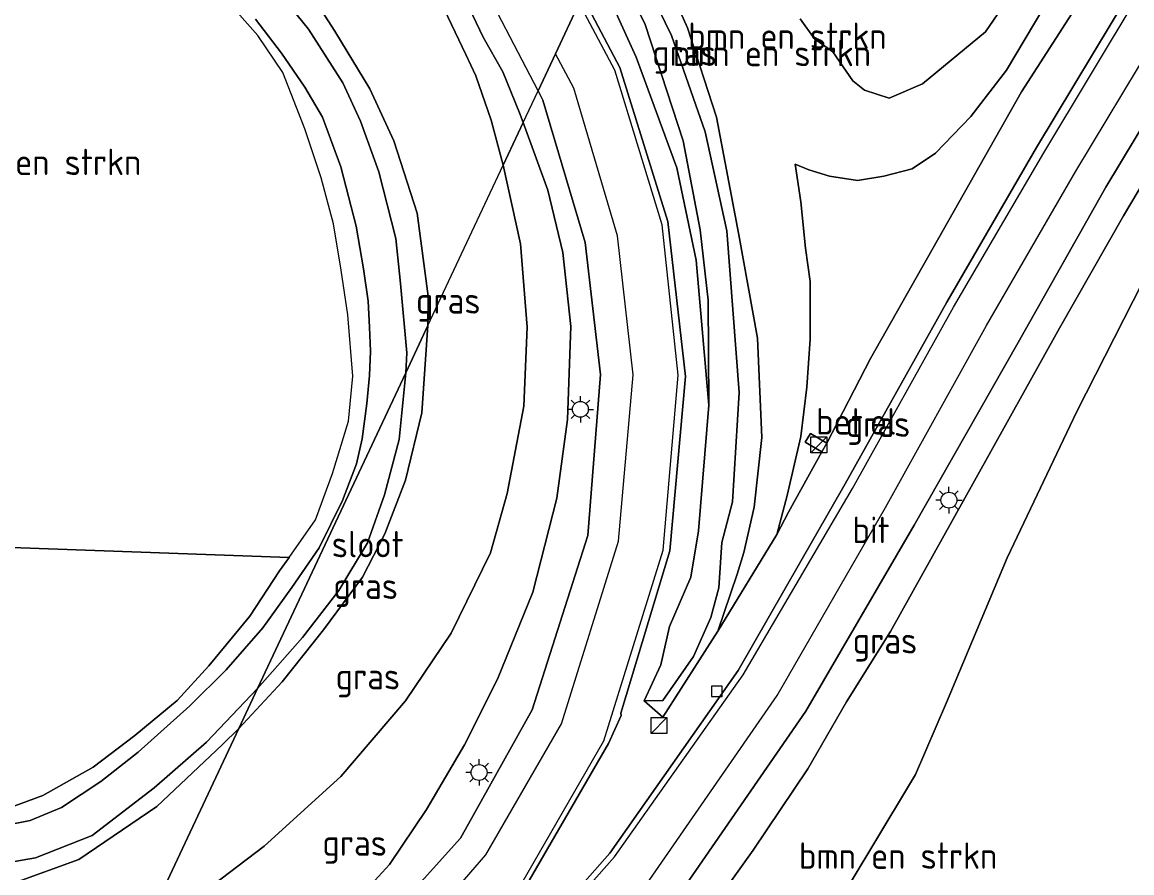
# Model space of a CAD drawing. Extents: x 253736 to 255979, y 477184 to 479215.
# Drawn here: x 253819.1 to 253924, y 477362.8 to 477443.2 of the extents above; entities that cross this region are included whole.
import ezdxf
from ezdxf.enums import TextEntityAlignment as Align

# ---------------------------------------------------------------- set-up
doc = ezdxf.new("R2010")
doc.units = 0
for name, color, linetype, lineweight in [('bp-b5-bomenstruiken', 8, 'Continuous', 18), ('bp-b5-grasland', 8, 'Continuous', 18), ('gw-bs-insteekwatergang', 8, 'Continuous', 18), ('gw-bs-kruinlijn', 8, 'Continuous', 18), ('gw-bs-teenlijn', 8, 'Continuous', 18), ('mk-bs-streep 0.15', 8, 'Continuous', 18), ('og-b5-water', 8, 'Continuous', 18), ('og-bs-hulpgeometrie', 8, 'Continuous', 18), ('og-bs-inrichtingselement', 8, 'Continuous', 18), ('og-bs-terreinafscheiding', 8, 'Continuous', 18), ('vh-b5-verh_soort', 8, 'Continuous', 18), ('wh-bs-kolk', 8, 'Continuous', 18), ('wh-bs-waterlijn', 8, 'Continuous', 18), ('wm-bs-lichtmast', 8, 'Continuous', 18)]:
    doc.layers.add(name, color=color, linetype=linetype, lineweight=lineweight)
doc.styles.add('rtw_iso', font='isocp.shx')

# ---------------------------------------------------------------- blocks, each defined once
blk = doc.blocks.new('kolk')
blk.add_lwpolyline([(-0.5, -0.5), (0.5, -0.5), (0.5, 0.5), (-0.5, 0.5)], close=True)
blk = doc.blocks.new('dtbattr-r')
at = {"style": 'rtw_iso'}
blk.add_attdef('TAG', text='', height=2.5, dxfattribs=at).set_placement((0, 0), align=Align.MIDDLE_CENTER)
blk = doc.blocks.new('kast')
blk.add_line((-0.75, -0.75), (0.75, 0.75))
blk.add_lwpolyline([(-0.75, 0.75), (0.75, 0.75), (0.75, -0.75), (-0.75, -0.75)], close=True)
blk = doc.blocks.new('lantaarnpaal')
for p, q in [((0, 0.75), (0, 1.25)), ((-0.75, 0), (-1.25, 0)), ((-0.88, 0.88), (-0.53, 0.53)), ((0.53, 0.53), (0.88, 0.88)), ((0.75, 0), (1.25, 0)), ((-0.53, -0.53), (-0.88, -0.88)), ((0, -0.75), (0, -1.25)), ((0.53, -0.53), (0.88, -0.88))]:
    blk.add_line(p, q)
blk.add_circle((0, 0), 0.75)

msp = doc.modelspace()

# ---------------------------------------------------------------- linework, layer by layer
at = {"layer": 'bp-b5-bomenstruiken'}
for points in [[(253923.787, 477458.317, 24.265), (253912.13, 477438.71, 24.667), (253908.746, 477434.327, 24.712), (253905.397, 477430.851, 24.751), (253903.192, 477429.381, 24.733), (253900.52, 477428.681, 24.637), (253898.021, 477428.282, 24.52), (253895.396, 477428.692, 24.487), (253893.439, 477429.285, 24.391), (253892.142, 477429.821, 24.391), (253892.687, 477426.261, 24.439), (253893.122, 477421.875, 24.532), (253893.57, 477418.73, 24.955), (253893.547, 477413.279, 25.297), (253893.246, 477408.738, 25.495), (253892.674, 477404.076, 25.609), (253891.381, 477398.495, 25.762), (253890.395, 477394.809, 25.867), (253884.843, 477385.658, 26.062), (253886.65, 477391.06, 26.311), (253887.285, 477393.109, 26.347), (253888.273, 477397.394, 26.413), (253888.988, 477403.958, 26.281), (253888.576, 477413.38, 26.068), (253886.824, 477423.147, 25.849), (253884.696, 477434.251, 25.666), (253881.953, 477442.723, 25.639), (253878.61, 477450.166, 25.294)], [(253919.479, 477445.904, 24.523), (253913.553, 477436.65, 24.784), (253906.149, 477423.588, 25.129), (253899.261, 477411.431, 25.36), (253895.138, 477403.447, 25.75), (253893.589, 477404.364, 25.75), (253893.102, 477403.541, 25.802), (253894.651, 477402.624, 25.802), (253891.511, 477396.901, 25.861), (253890.395, 477394.809, 25.867), (253891.381, 477398.495, 25.762), (253892.674, 477404.076, 25.609), (253893.246, 477408.738, 25.495), (253893.547, 477413.279, 25.297), (253893.57, 477418.73, 24.955), (253893.122, 477421.875, 24.532), (253892.687, 477426.261, 24.439), (253892.142, 477429.821, 24.391), (253893.439, 477429.285, 24.391), (253895.396, 477428.692, 24.487), (253898.021, 477428.282, 24.52), (253900.52, 477428.681, 24.637), (253903.192, 477429.381, 24.733), (253905.397, 477430.851, 24.751), (253908.746, 477434.327, 24.712), (253912.13, 477438.71, 24.667), (253923.787, 477458.317, 24.265)], [(253878.61, 477450.166, 25.294), (253881.953, 477442.723, 25.639), (253884.696, 477434.251, 25.666), (253886.824, 477423.147, 25.849), (253888.576, 477413.38, 26.068), (253888.988, 477403.958, 26.281), (253888.273, 477397.394, 26.413), (253887.285, 477393.109, 26.347), (253886.65, 477391.06, 26.311), (253884.843, 477385.658, 26.062), (253879.63, 477377.522, 26.038), (253877.869, 477379.071, 25.678), (253879.631, 477379.101, 25.825), (253882.525, 477383.271, 25.888), (253884.166, 477386.953, 26.017), (253884.911, 477389.754, 26.086), (253885.205, 477394.044, 26.344), (253886.212, 477397.902, 26.338), (253886.845, 477408.241, 26.305), (253885.673, 477423.527, 25.921), (253883.629, 477432.879, 25.597), (253880.436, 477441.998, 25.534), (253876.357, 477450.444, 25.429)], [(253892.603, 477443.562, 23.161), (253893.965, 477441.673, 23.182), (253895.69, 477440.449, 23.266), (253897.595, 477437.701, 23.308), (253898.709, 477436.829, 23.527), (253901.027, 477436.063, 23.629), (253904.176, 477437.402, 23.593), (253910.128, 477442.326, 23.449), (253912.808, 477446.262, 23.38)], [(253912.808, 477446.262, 23.38), (253910.128, 477442.326, 23.449), (253904.176, 477437.402, 23.593), (253901.027, 477436.063, 23.629), (253898.709, 477436.829, 23.527), (253897.595, 477437.701, 23.308), (253895.69, 477440.449, 23.266), (253893.965, 477441.673, 23.182), (253892.603, 477443.562, 23.161)], [(253815.215, 477314.915, 27.808), (253820.907, 477315.815, 27.754), (253825.968, 477316.955, 27.661), (253831.401, 477318.35, 27.652), (253838.796, 477321.279, 27.598), (253844.408, 477323.913, 27.487), (253849.423, 477326.748, 27.403), (253855.641, 477331.093, 27.358), (253861.165, 477335.377, 27.232), (253865.475, 477339.262, 27.148), (253871.596, 477344.928, 27.037), (253875.342, 477348.725, 26.932), (253879.703, 477353.114, 26.8), (253884.398, 477359.67, 26.779), (253888.175, 477364.949, 26.662), (253893.345, 477372.65, 26.434), (253896.989, 477378.974, 26.272), (253901.156, 477385.63, 26.002), (253909.1, 477399.887, 25.519), (253917.143, 477414.296, 25.12), (253923.187, 477424.925, 24.73), (253929.415, 477435.424, 24.496), (253934.41, 477443.267, 24.244)], [(253926.751, 477422.088, 23.62), (253918.759, 477406.441, 23.626), (253912.177, 477392.589, 23.521), (253906.467, 477378.93, 23.371), (253903.531, 477372.094, 23.404), (253899.294, 477365.075, 23.407), (253895.42, 477358.653, 23.356), (253891.636, 477351.966, 23.227), (253888.499, 477346.471, 23.191), (253884.667, 477340.73, 23.155), (253881.827, 477337.249, 23.074), (253877.578, 477332.881, 23.014), (253875.017, 477331.115, 23.005), (253869.447, 477326.06, 22.99), (253864.522, 477321.15, 22.939), (253859.235, 477317.154, 22.9), (253853.578, 477312.872, 22.828), (253846.863, 477308.406, 22.783), (253840.061, 477305.379, 22.783), (253832.052, 477302.23, 22.777), (253826.386, 477300.75, 22.762), (253818.917, 477299.238, 22.555)], [(253818.917, 477299.238, 22.555), (253826.386, 477300.75, 22.762), (253832.052, 477302.23, 22.777), (253840.061, 477305.379, 22.783), (253846.863, 477308.406, 22.783), (253853.578, 477312.872, 22.828), (253859.235, 477317.154, 22.9), (253864.522, 477321.15, 22.939), (253869.447, 477326.06, 22.99), (253875.017, 477331.115, 23.005), (253877.578, 477332.881, 23.014), (253881.827, 477337.249, 23.074), (253884.667, 477340.73, 23.155), (253888.499, 477346.471, 23.191), (253891.636, 477351.966, 23.227), (253895.42, 477358.653, 23.356), (253899.294, 477365.075, 23.407), (253903.531, 477372.094, 23.404), (253906.467, 477378.93, 23.371), (253912.177, 477392.589, 23.521), (253918.759, 477406.441, 23.626), (253926.751, 477422.088, 23.62)]]:
    msp.add_polyline3d(points, dxfattribs=at)
msp.add_polyline3d([(253877.869, 477379.071, 25.678), (253879.441, 477382.49, 25.504), (253880.266, 477386.105, 25.372), (253882.271, 477390.768, 25.288), (253882.995, 477395.146, 25.171), (253883.976, 477407.039, 24.847), (253883.908, 477416.963, 24.694), (253883.167, 477423.614, 24.835), (253881.542, 477432.023, 24.826), (253877.96, 477443.02, 24.646), (253874.282, 477450.476, 24.559), (253875.076, 477452.169, 25.192), (253876.357, 477450.444, 25.429), (253880.436, 477441.998, 25.534), (253883.629, 477432.879, 25.597), (253885.673, 477423.527, 25.921), (253886.845, 477408.241, 26.305), (253886.212, 477397.902, 26.338), (253885.205, 477394.044, 26.344), (253884.911, 477389.754, 26.086), (253884.166, 477386.953, 26.017), (253882.525, 477383.271, 25.888), (253879.631, 477379.101, 25.825)], close=True, dxfattribs=at)
at = {"layer": 'bp-b5-grasland'}
for points in [[(253812.018, 477317.83, 27.879), (253819.954, 477318.762, 27.778), (253838.247, 477324.704, 27.65), (253853.693, 477333.464, 27.436), (253868.713, 477346.269, 27.188), (253880.013, 477359.05, 26.895), (253893.15, 477378.084, 26.382), (253903.406, 477395.697, 25.824), (253913.212, 477412.947, 25.26), (253921.51, 477427.654, 24.788), (253930.211, 477442.07, 24.39), (253938.488, 477454.969, 24.088), (253949.088, 477469.923, 23.758), (253962.783, 477486.383, 23.447), (253975.683, 477499.259, 23.258), (253983.092, 477505.257, 23.176)], [(253873.288, 477448.358, 24.013), (253877.11, 477439.949, 24.112), (253880.943, 477429.479, 24.259), (253882.798, 477420.755, 24.541), (253883.976, 477407.039, 24.847), (253882.995, 477395.146, 25.171), (253882.271, 477390.768, 25.288), (253880.266, 477386.105, 25.372), (253879.441, 477382.49, 25.504), (253877.869, 477379.071, 25.678), (253879.63, 477377.522, 26.038), (253884.843, 477385.658, 26.062), (253890.395, 477394.809, 25.867), (253891.511, 477396.901, 25.861), (253894.651, 477402.624, 25.802), (253895.138, 477403.447, 25.75), (253899.261, 477411.431, 25.36), (253906.149, 477423.588, 25.129), (253913.553, 477436.65, 24.784), (253919.479, 477445.904, 24.523)], [(253845.171, 477447.763, 22.438), (253848.621, 477442.407, 22.486), (253851.926, 477436.949, 22.474), (253854.191, 477432.038, 22.513), (253856.401, 477425.171, 22.465), (253857.452, 477417.328, 22.429), (253857.427, 477414.568, 22.385), (253855.325, 477410.091, 21.469), (253855.415, 477411.988, 21.469), (253854.816, 477418.529, 21.469), (253854.387, 477422.774, 21.469), (253852.784, 477429.091, 21.469), (253851.058, 477433.89, 21.469), (253849.371, 477437.496, 21.469), (253846.144, 477442.574, 21.469), (253842.788, 477446.741, 21.469)], [(253817.507, 477368.838, 22.246), (253821.024, 477370.115, 22.246), (253825.774, 477372.809, 22.33), (253829.719, 477375.808, 22.33), (253833.714, 477379.11, 22.33), (253836.714, 477382.386, 22.33), (253840.59, 477387.066, 22.36), (253843.402, 477391.378, 22.435), (253844.287, 477392.638, 22.459), (253846.783, 477396.193, 22.438), (253848.402, 477400.584, 22.441), (253849.896, 477405.529, 22.441), (253850.33, 477409.775, 22.447), (253849.85, 477415.578, 22.447), (253849.218, 477419.796, 22.435), (253848.481, 477424.187, 22.426), (253847.317, 477428.54, 22.411), (253845.78, 477433.15, 22.387), (253843.708, 477438.498, 22.381), (253841.336, 477441.994, 22.375), (253837.419, 477446.412, 22.372)], [(253923.868, 477446.245, 24.584), (253914.949, 477431.389, 24.942), (253906.491, 477416.768, 25.312), (253896.87, 477399.593, 25.788), (253886.768, 477381.944, 26.21), (253874.618, 477364.677, 26.593), (253863.309, 477351.838, 26.85), (253849.188, 477339.972, 27.05), (253835.159, 477332.006, 27.217), (253817.935, 477326.435, 27.382)], [(253817.442, 477329.385, 27.331), (253832.822, 477334.187, 27.043), (253845.441, 477340.958, 26.766), (253855.956, 477349.263, 26.432), (253866.652, 477361.495, 25.987), (253874.503, 477375.039, 25.584), (253875.686, 477377.701, 25.516), (253875.672, 477377.916, 25.5), (253880.306, 477393.259, 25.075), (253881.779, 477409.749, 24.71), (253880.108, 477424.402, 24.386), (253875.564, 477438.949, 24.106), (253872.022, 477445.662, 23.971)], [(253860.677, 477445.95, 23.5), (253862.631, 477441.813, 23.629), (253864.494, 477438.537, 23.74), (253866.073, 477434.669, 23.782), (253866.429, 477433.746, 23.792), (253864.548, 477429.738, 22.721), (253863.415, 477433.967, 22.708), (253861.966, 477438.169, 22.714), (253861.009, 477440.18, 22.714), (253858.992, 477444.416, 22.735)], [(253934.41, 477443.267, 24.244), (253929.415, 477435.424, 24.496), (253923.187, 477424.925, 24.73), (253917.143, 477414.296, 25.12), (253909.1, 477399.887, 25.519), (253901.156, 477385.63, 26.002), (253896.989, 477378.974, 26.272), (253893.345, 477372.65, 26.434), (253888.175, 477364.949, 26.662), (253884.398, 477359.67, 26.779), (253879.703, 477353.114, 26.8), (253875.342, 477348.725, 26.932), (253871.596, 477344.928, 27.037), (253865.475, 477339.262, 27.148), (253861.165, 477335.377, 27.232), (253855.641, 477331.093, 27.358), (253849.423, 477326.748, 27.403), (253844.408, 477323.913, 27.487), (253838.796, 477321.279, 27.598), (253831.401, 477318.35, 27.652), (253825.968, 477316.955, 27.661), (253820.907, 477315.815, 27.754), (253815.215, 477314.915, 27.808)], [(253841.121, 477443.532, 21.469), (253843.589, 477440.32, 21.469), (253845.781, 477437.088, 21.469), (253847.441, 477434.273, 21.469), (253849.193, 477429.564, 21.469), (253850.649, 477423.962, 21.469), (253851.338, 477419.928, 21.469), (253851.786, 477416.87, 21.469), (253851.907, 477414.395, 21.469), (253851.999, 477412.147, 21.469), (253851.886, 477409.847, 21.469), (253851.647, 477407.179, 21.469), (253851.193, 477403.841, 21.469), (253850.677, 477401.49, 21.469), (253849.337, 477398.015, 21.469), (253847.133, 477393.528, 21.469), (253844.542, 477389.787, 21.469), (253841.819, 477385.982, 21.469), (253838.338, 477382.002, 21.469), (253834.906, 477378.599, 21.469), (253830.035, 477374.225, 21.469), (253826.504, 477371.454, 21.469), (253822.785, 477368.991, 21.469), (253819.8, 477367.743, 21.469), (253817.405, 477367.286, 21.469)], [(253849.281, 477358.676, 25.9), (253853.781, 477363.609, 25.711), (253857.276, 477368.789, 25.489), (253860.88, 477374.922, 25.222), (253864.011, 477381.135, 24.967), (253867.329, 477389.359, 24.655), (253869.602, 477398.227, 24.511), (253870.63, 477405.69, 24.322), (253870.937, 477414.468, 24.079), (253870.175, 477421.463, 24.022), (253868.769, 477427.349, 23.821), (253866.429, 477433.746, 23.792), (253867.834, 477436.739, 23.691), (253868.293, 477435.858, 23.71), (253872.294, 477422.421, 24.019), (253873.745, 477409.918, 24.308), (253872.526, 477394.72, 24.721), (253867.284, 477378.238, 25.199), (253860.492, 477366.097, 25.624), (253850.486, 477354.949, 26.067)], [(253836.166, 477360.939, 22.741), (253841.942, 477365.347, 22.627), (253849.193, 477371.912, 22.549), (253855.297, 477379.083, 22.549), (253859.632, 477385.475, 22.612), (253863.352, 477393.071, 22.705), (253864.917, 477398.669, 22.735), (253866.494, 477406.923, 22.753), (253866.806, 477414.402, 22.711), (253866.18, 477422.297, 22.696), (253864.548, 477429.738, 22.721), (253866.429, 477433.746, 23.792), (253868.769, 477427.349, 23.821), (253870.175, 477421.463, 24.022), (253870.937, 477414.468, 24.079), (253870.63, 477405.69, 24.322), (253869.602, 477398.227, 24.511), (253867.329, 477389.359, 24.655), (253864.011, 477381.135, 24.967), (253860.88, 477374.922, 25.222), (253857.276, 477368.789, 25.489), (253853.781, 477363.609, 25.711), (253849.281, 477358.676, 25.9)], [(253792.653, 477394.498, 22.459), (253844.287, 477392.638, 22.459), (253843.402, 477391.378, 22.435), (253840.59, 477387.066, 22.36), (253836.714, 477382.386, 22.33), (253833.714, 477379.11, 22.33), (253829.719, 477375.808, 22.33), (253825.774, 477372.809, 22.33), (253821.024, 477370.115, 22.246), (253817.507, 477368.838, 22.246)], [(253815.982, 477363.463, 21.469), (253820.326, 477364.227, 21.469), (253825.663, 477366.349, 21.469), (253831.536, 477370.846, 21.469), (253836.495, 477375.164, 21.469), (253841.316, 477380.246, 21.469), (253839.543, 477376.468, 22.223), (253837.982, 477374.902, 22.228), (253831.789, 477369.081, 22.273), (253824.423, 477364.058, 22.321), (253818.34, 477361.856, 22.462)], [(253818.34, 477361.856, 22.462), (253824.423, 477364.058, 22.321), (253831.789, 477369.081, 22.273), (253837.982, 477374.902, 22.228), (253839.543, 477376.468, 22.223), (253830.584, 477357.382, 22.855), (253823.618, 477354.368, 22.891), (253817.884, 477352.623, 22.891)]]:
    msp.add_polyline3d(points, dxfattribs=at)
for points in [[(253883.976, 477407.039, 24.847), (253882.798, 477420.755, 24.541), (253880.943, 477429.479, 24.259), (253877.11, 477439.949, 24.112), (253873.288, 477448.358, 24.013), (253874.282, 477450.476, 24.559), (253877.96, 477443.02, 24.646), (253881.542, 477432.023, 24.826), (253883.167, 477423.614, 24.835), (253883.908, 477416.963, 24.694)], [(253830.584, 477357.382, 22.855), (253839.543, 477376.468, 22.223), (253843.655, 477380.885, 22.21), (253847.561, 477385.797, 22.117), (253851.225, 477390.776, 22.06), (253853.36, 477394.851, 22.162), (253855.292, 477399.932, 22.234), (253856.852, 477406.313, 22.39), (253857.427, 477414.568, 22.385), (253864.548, 477429.738, 22.721), (253866.18, 477422.297, 22.696), (253866.806, 477414.402, 22.711), (253866.494, 477406.923, 22.753), (253864.917, 477398.669, 22.735), (253863.352, 477393.071, 22.705), (253859.632, 477385.475, 22.612), (253855.297, 477379.083, 22.549), (253849.193, 477371.912, 22.549), (253841.942, 477365.347, 22.627), (253836.166, 477360.939, 22.741)], [(253839.543, 477376.468, 22.223), (253841.316, 477380.246, 21.469), (253845.548, 477385.057, 21.379), (253848.993, 477389.493, 21.352), (253851.708, 477394.028, 21.346), (253853.308, 477398.55, 21.337), (253854.708, 477403.778, 21.304), (253855.325, 477410.091, 21.469), (253857.427, 477414.568, 22.385), (253856.852, 477406.313, 22.39), (253855.292, 477399.932, 22.234), (253853.36, 477394.851, 22.162), (253851.225, 477390.776, 22.06), (253847.561, 477385.797, 22.117), (253843.655, 477380.885, 22.21)]]:
    msp.add_polyline3d(points, close=True, dxfattribs=at)
at = {"layer": 'gw-bs-insteekwatergang'}
for points in [[(253857.427, 477414.568, 22.385), (253857.452, 477417.328, 22.429), (253856.401, 477425.171, 22.465), (253854.191, 477432.038, 22.513), (253851.926, 477436.949, 22.474), (253848.621, 477442.407, 22.486), (253845.171, 477447.763, 22.438), (253841.013, 477451.484, 22.441), (253834.527, 477456.512, 22.432), (253828.354, 477459.81, 22.423), (253820.578, 477462.857, 22.375), (253813.522, 477464.183, 22.348)], [(253817.507, 477368.838, 22.246), (253821.024, 477370.115, 22.246), (253825.774, 477372.809, 22.33), (253829.719, 477375.808, 22.33), (253833.714, 477379.11, 22.33), (253836.714, 477382.386, 22.33), (253840.59, 477387.066, 22.36), (253843.402, 477391.378, 22.435), (253844.287, 477392.638, 22.459), (253846.783, 477396.193, 22.438), (253848.402, 477400.584, 22.441), (253849.896, 477405.529, 22.441), (253850.33, 477409.775, 22.447), (253849.85, 477415.578, 22.447), (253849.218, 477419.796, 22.435), (253848.481, 477424.187, 22.426), (253847.317, 477428.54, 22.411), (253845.78, 477433.15, 22.387), (253843.708, 477438.498, 22.381), (253841.336, 477441.994, 22.375), (253837.419, 477446.412, 22.372)], [(253839.543, 477376.468, 22.223), (253843.655, 477380.885, 22.21), (253847.561, 477385.797, 22.117), (253851.225, 477390.776, 22.06), (253853.36, 477394.851, 22.162), (253855.292, 477399.932, 22.234), (253856.852, 477406.313, 22.39), (253857.427, 477414.568, 22.385)], [(253839.543, 477376.468, 22.223), (253837.982, 477374.902, 22.228), (253831.789, 477369.081, 22.273), (253824.423, 477364.058, 22.321), (253818.34, 477361.856, 22.462)]]:
    msp.add_polyline3d(points, dxfattribs=at)
at = {"layer": 'gw-bs-kruinlijn'}
for points in [[(253892.142, 477429.821, 24.391), (253893.439, 477429.285, 24.391), (253895.396, 477428.692, 24.487), (253898.021, 477428.282, 24.52), (253900.52, 477428.681, 24.637), (253903.192, 477429.381, 24.733), (253905.397, 477430.851, 24.751), (253908.746, 477434.327, 24.712), (253912.13, 477438.71, 24.667), (253923.787, 477458.317, 24.265), (253931.58, 477470.021, 24.058), (253942.098, 477482.028, 23.857), (253953.319, 477494.579, 23.554), (253961.286, 477501.259, 23.56), (253968.928, 477507.069, 23.41), (253976.085, 477512.927, 23.383)], [(253866.429, 477433.746, 23.792), (253866.073, 477434.669, 23.782), (253864.494, 477438.537, 23.74), (253862.631, 477441.813, 23.629), (253860.677, 477445.95, 23.5), (253858.115, 477449.958, 23.467), (253856.086, 477452.757, 23.359), (253852.92, 477456.443, 23.278), (253849.875, 477459.297, 23.239), (253846.443, 477462.431, 23.131), (253842.362, 477465.548, 23.113), (253839.221, 477467.761, 23.062), (253835.728, 477470.027, 23.056), (253834.285, 477470.78, 23.038), (253832.807, 477471.735, 22.948), (253829.93, 477473.403, 22.903), (253825.735, 477475.31, 22.894), (253820.736, 477477.013, 22.924), (253815.869, 477478.519, 22.912)], [(253876.168, 477454.495, 25.036), (253878.61, 477450.166, 25.294), (253881.953, 477442.723, 25.639), (253884.696, 477434.251, 25.666), (253886.824, 477423.147, 25.849), (253888.576, 477413.38, 26.068), (253888.988, 477403.958, 26.281), (253888.273, 477397.394, 26.413), (253887.285, 477393.109, 26.347), (253886.65, 477391.06, 26.311), (253884.843, 477385.658, 26.062)], [(253877.869, 477379.071, 25.678), (253879.631, 477379.101, 25.825), (253882.525, 477383.271, 25.888), (253884.166, 477386.953, 26.017), (253884.911, 477389.754, 26.086), (253885.205, 477394.044, 26.344), (253886.212, 477397.902, 26.338), (253886.845, 477408.241, 26.305), (253885.673, 477423.527, 25.921), (253883.629, 477432.879, 25.597), (253880.436, 477441.998, 25.534), (253876.357, 477450.444, 25.429), (253875.076, 477452.169, 25.192)], [(253823.925, 477343.196, 26.612), (253830.698, 477345.749, 26.44), (253836.924, 477349.332, 26.242), (253843.63, 477353.693, 26.089), (253849.281, 477358.676, 25.9), (253853.781, 477363.609, 25.711), (253857.276, 477368.789, 25.489), (253860.88, 477374.922, 25.222), (253864.011, 477381.135, 24.967), (253867.329, 477389.359, 24.655), (253869.602, 477398.227, 24.511), (253870.63, 477405.69, 24.322), (253870.937, 477414.468, 24.079), (253870.175, 477421.463, 24.022), (253868.769, 477427.349, 23.821), (253866.429, 477433.746, 23.792)]]:
    msp.add_polyline3d(points, dxfattribs=at)
at = {"layer": 'gw-bs-teenlijn'}
for points in [[(253817.565, 477475.732, 22.402), (253823.307, 477473.592, 22.423), (253827.157, 477472.013, 22.45), (253832.535, 477469.169, 22.474), (253836.811, 477466.723, 22.486), (253841.571, 477463.649, 22.486), (253845.726, 477460.278, 22.543), (253848.17, 477458.236, 22.597), (253851.189, 477455.484, 22.6), (253851.995, 477454.419, 22.612), (253854.614, 477450.757, 22.681), (253856.856, 477447.823, 22.771), (253858.992, 477444.416, 22.735), (253861.009, 477440.18, 22.714), (253861.966, 477438.169, 22.714), (253863.415, 477433.967, 22.708), (253864.548, 477429.738, 22.721)], [(253873.288, 477448.358, 24.013), (253877.11, 477439.949, 24.112), (253880.943, 477429.479, 24.259), (253882.798, 477420.755, 24.541), (253883.976, 477407.039, 24.847)], [(253892.603, 477443.562, 23.161), (253893.965, 477441.673, 23.182), (253895.69, 477440.449, 23.266), (253897.595, 477437.701, 23.308), (253898.709, 477436.829, 23.527), (253901.027, 477436.063, 23.629), (253904.176, 477437.402, 23.593), (253910.128, 477442.326, 23.449), (253912.808, 477446.262, 23.38)], [(253830.584, 477357.382, 22.855), (253836.166, 477360.939, 22.741), (253841.942, 477365.347, 22.627), (253849.193, 477371.912, 22.549), (253855.297, 477379.083, 22.549), (253859.632, 477385.475, 22.612), (253863.352, 477393.071, 22.705), (253864.917, 477398.669, 22.735), (253866.494, 477406.923, 22.753), (253866.806, 477414.402, 22.711), (253866.18, 477422.297, 22.696), (253864.548, 477429.738, 22.721)], [(253892.142, 477429.821, 24.391), (253892.687, 477426.261, 24.439), (253893.122, 477421.875, 24.532), (253893.57, 477418.73, 24.955), (253893.547, 477413.279, 25.297), (253893.246, 477408.738, 25.495), (253892.674, 477404.076, 25.609), (253891.381, 477398.495, 25.762), (253890.395, 477394.809, 25.867)], [(253926.751, 477422.088, 23.62), (253918.759, 477406.441, 23.626), (253912.177, 477392.589, 23.521), (253906.467, 477378.93, 23.371), (253903.531, 477372.094, 23.404), (253899.294, 477365.075, 23.407), (253895.42, 477358.653, 23.356), (253891.636, 477351.966, 23.227), (253888.499, 477346.471, 23.191), (253884.667, 477340.73, 23.155), (253881.827, 477337.249, 23.074), (253877.578, 477332.881, 23.014), (253875.017, 477331.115, 23.005), (253869.447, 477326.06, 22.99), (253864.522, 477321.15, 22.939), (253859.235, 477317.154, 22.9), (253853.578, 477312.872, 22.828), (253846.863, 477308.406, 22.783), (253840.061, 477305.379, 22.783), (253832.052, 477302.23, 22.777), (253826.386, 477300.75, 22.762), (253818.917, 477299.238, 22.555)]]:
    msp.add_polyline3d(points, dxfattribs=at)
at = {"layer": 'mk-bs-streep 0.15'}
for points in [[(253815.714, 477325.702, 27.434), (253818.117, 477325.978, 27.409), (253835.282, 477331.463, 27.259), (253849.61, 477339.556, 27.085), (253863.68, 477351.469, 26.873), (253875.076, 477364.309, 26.622), (253887.23, 477381.545, 26.236), (253897.552, 477399.152, 25.781), (253907.103, 477416.289, 25.313), (253915.647, 477430.9, 24.909), (253924.559, 477445.758, 24.587), (253932.703, 477458.448, 24.315), (253943.425, 477474.051, 24.043), (253957.529, 477490.675, 23.764), (253970.994, 477504.384, 23.593), (253978.449, 477510.339, 23.513)], [(253813.609, 477321.22, 27.704), (253819.116, 477321.88, 27.648), (253836.892, 477327.619, 27.468), (253852.08, 477336.21, 27.3), (253866.485, 477348.582, 27.049), (253878.108, 477361.777, 26.774), (253890.442, 477379.575, 26.328), (253900.687, 477397.345, 25.827), (253910.225, 477414.549, 25.307), (253918.694, 477429.155, 24.874), (253927.559, 477443.896, 24.499), (253935.642, 477456.48, 24.181), (253946.584, 477471.844, 23.908), (253960.355, 477488.245, 23.615), (253973.565, 477501.563, 23.416), (253980.993, 477507.553, 23.335)], [(253817.804, 477330.155, 27.286), (253832.639, 477334.744, 27.019), (253845.256, 477341.47, 26.734), (253855.569, 477349.695, 26.418), (253866.304, 477361.825, 25.96), (253874.061, 477375.298, 25.56), (253879.668, 477393.306, 25.082), (253881.078, 477409.872, 24.679), (253879.561, 477424.089, 24.373), (253875.105, 477438.702, 24.064), (253871.736, 477445.052, 23.943)], [(253820.209, 477335.279, 27.019), (253831.023, 477338.577, 26.808), (253843.045, 477345.062, 26.517), (253852.626, 477352.636, 26.204), (253862.903, 477364.528, 25.743), (253870.059, 477376.908, 25.357), (253875.452, 477394.162, 24.86), (253876.819, 477409.897, 24.483), (253875.329, 477423.046, 24.169), (253871.208, 477436.989, 23.883), (253869.485, 477440.256, 23.811)]]:
    msp.add_polyline3d(points, dxfattribs=at)
at = {"layer": 'og-b5-water'}
for points in [[(253818.2, 477461.97, 21.469), (253821.678, 477461.018, 21.469), (253824.488, 477459.915, 21.469), (253829.713, 477457.627, 21.469), (253832.701, 477455.529, 21.469), (253835.798, 477453.414, 21.469), (253838.972, 477450.773, 21.469), (253842.788, 477446.741, 21.469), (253846.144, 477442.574, 21.469), (253849.371, 477437.496, 21.469), (253851.058, 477433.89, 21.469), (253852.784, 477429.091, 21.469), (253854.387, 477422.774, 21.469), (253854.816, 477418.529, 21.469), (253855.415, 477411.988, 21.469), (253855.325, 477410.091, 21.469), (253841.316, 477380.246, 21.469), (253836.495, 477375.164, 21.469), (253831.536, 477370.846, 21.469), (253825.663, 477366.349, 21.469), (253820.326, 477364.227, 21.469), (253815.982, 477363.463, 21.469)], [(253817.405, 477367.286, 21.469), (253819.8, 477367.743, 21.469), (253822.785, 477368.991, 21.469), (253826.504, 477371.454, 21.469), (253830.035, 477374.225, 21.469), (253834.906, 477378.599, 21.469), (253838.338, 477382.002, 21.469), (253841.819, 477385.982, 21.469), (253844.542, 477389.787, 21.469), (253847.133, 477393.528, 21.469), (253849.337, 477398.015, 21.469), (253850.677, 477401.49, 21.469), (253851.193, 477403.841, 21.469), (253851.647, 477407.179, 21.469), (253851.886, 477409.847, 21.469), (253851.999, 477412.147, 21.469), (253851.907, 477414.395, 21.469), (253851.786, 477416.87, 21.469), (253851.338, 477419.928, 21.469), (253850.649, 477423.962, 21.469), (253849.193, 477429.564, 21.469), (253847.441, 477434.273, 21.469), (253845.781, 477437.088, 21.469), (253843.589, 477440.32, 21.469), (253841.121, 477443.532, 21.469)]]:
    msp.add_polyline3d(points, dxfattribs=at)
msp.add_polyline3d([(253841.316, 477380.246, 21.469), (253855.325, 477410.091, 21.469), (253854.708, 477403.778, 21.304), (253853.308, 477398.55, 21.337), (253851.708, 477394.028, 21.346), (253848.993, 477389.493, 21.352), (253845.548, 477385.057, 21.379)], close=True, dxfattribs=at)
at = {"layer": 'og-bs-hulpgeometrie'}
msp.add_polyline3d([(253817.804, 477330.155, 27.286), (253820.209, 477335.279, 27.019), (253822.011, 477339.118, 26.778), (253823.925, 477343.196, 26.612), (253830.584, 477357.382, 22.855), (253839.543, 477376.468, 22.223), (253841.316, 477380.246, 21.469), (253855.325, 477410.091, 21.469), (253857.427, 477414.568, 22.385), (253864.548, 477429.738, 22.721), (253866.429, 477433.746, 23.792), (253867.834, 477436.739, 23.691), (253869.485, 477440.256, 23.811), (253871.736, 477445.052, 23.943)], dxfattribs=at)
at = {"layer": 'og-bs-terreinafscheiding'}
for points in [[(253977.88, 477510.962, 23.542), (253970.55, 477505.037, 23.617), (253956.836, 477491.192, 23.805), (253942.98, 477474.569, 24.07), (253931.945, 477458.924, 24.363), (253923.868, 477446.245, 24.584), (253914.949, 477431.389, 24.942), (253906.491, 477416.768, 25.312), (253896.87, 477399.593, 25.788), (253886.768, 477381.944, 26.21), (253874.618, 477364.677, 26.593), (253863.309, 477351.838, 26.85), (253849.188, 477339.972, 27.05), (253835.159, 477332.006, 27.217), (253817.935, 477326.435, 27.382), (253815.951, 477326.207, 27.403)], [(253983.092, 477505.257, 23.176), (253975.683, 477499.259, 23.258), (253962.783, 477486.383, 23.447), (253949.088, 477469.923, 23.758), (253938.488, 477454.969, 24.088), (253930.211, 477442.07, 24.39), (253921.51, 477427.654, 24.788), (253913.212, 477412.947, 25.26), (253903.406, 477395.697, 25.824), (253893.15, 477378.084, 26.382), (253880.013, 477359.05, 26.895), (253868.713, 477346.269, 27.188), (253853.693, 477333.464, 27.436), (253838.247, 477324.704, 27.65), (253819.954, 477318.762, 27.778), (253812.018, 477317.83, 27.879)], [(253874.282, 477450.476, 24.559), (253877.96, 477443.02, 24.646), (253881.542, 477432.023, 24.826), (253883.167, 477423.614, 24.835), (253883.908, 477416.963, 24.694), (253883.976, 477407.039, 24.847), (253882.995, 477395.146, 25.171), (253882.271, 477390.768, 25.288), (253880.266, 477386.105, 25.372), (253879.441, 477382.49, 25.504), (253877.869, 477379.071, 25.678), (253879.63, 477377.522, 26.038), (253884.843, 477385.658, 26.062), (253890.395, 477394.809, 25.867), (253891.511, 477396.901, 25.861), (253894.651, 477402.624, 25.802), (253895.138, 477403.447, 25.75), (253899.261, 477411.431, 25.36), (253906.149, 477423.588, 25.129), (253913.553, 477436.65, 24.784), (253919.479, 477445.904, 24.523)], [(253817.442, 477329.385, 27.331), (253832.822, 477334.187, 27.043), (253845.441, 477340.958, 26.766), (253855.956, 477349.263, 26.432), (253866.652, 477361.495, 25.987), (253874.503, 477375.039, 25.584), (253875.686, 477377.701, 25.516), (253875.672, 477377.916, 25.5), (253880.306, 477393.259, 25.075), (253881.779, 477409.749, 24.71), (253880.108, 477424.402, 24.386), (253875.564, 477438.949, 24.106), (253872.022, 477445.662, 23.971)], [(253815.215, 477314.915, 27.808), (253820.907, 477315.815, 27.754), (253825.968, 477316.955, 27.661), (253831.401, 477318.35, 27.652), (253838.796, 477321.279, 27.598), (253844.408, 477323.913, 27.487), (253849.423, 477326.748, 27.403), (253855.641, 477331.093, 27.358), (253861.165, 477335.377, 27.232), (253865.475, 477339.262, 27.148), (253871.596, 477344.928, 27.037), (253875.342, 477348.725, 26.932), (253879.703, 477353.114, 26.8), (253884.398, 477359.67, 26.779), (253888.175, 477364.949, 26.662), (253893.345, 477372.65, 26.434), (253896.989, 477378.974, 26.272), (253901.156, 477385.63, 26.002), (253909.1, 477399.887, 25.519), (253917.143, 477414.296, 25.12), (253923.187, 477424.925, 24.73), (253929.415, 477435.424, 24.496), (253934.41, 477443.267, 24.244)], [(253844.287, 477392.638, 22.459), (253792.653, 477394.498, 22.459), (253770.811, 477437.667, 22.411), (253762.757, 477428.819, 22.354), (253757.03, 477422.613, 22.234), (253751.742, 477419.144, 22.144), (253746.67, 477416.124, 22.09)], [(253822.011, 477339.118, 26.778), (253829.987, 477341.645, 26.622), (253841.239, 477347.621, 26.359), (253850.486, 477354.949, 26.067), (253860.492, 477366.097, 25.624), (253867.284, 477378.238, 25.199), (253872.526, 477394.72, 24.721), (253873.745, 477409.918, 24.308), (253872.294, 477422.421, 24.019), (253868.293, 477435.858, 23.71), (253867.834, 477436.739, 23.691)], [(253894.651, 477402.624, 25.802), (253893.102, 477403.541, 25.802), (253893.589, 477404.364, 25.75), (253895.138, 477403.447, 25.75)]]:
    msp.add_polyline3d(points, dxfattribs=at)
at = {"layer": 'vh-b5-verh_soort'}
for points in [[(253872.022, 477445.662, 23.971), (253871.736, 477445.052, 23.943), (253869.485, 477440.256, 23.811), (253867.834, 477436.739, 23.691), (253861.746, 477448.432, 23.441), (253852.847, 477459.249, 23.23), (253843.136, 477467.674, 23.062), (253831.9, 477474.207, 22.907), (253818.031, 477479.396, 22.802), (253803.913, 477482.395, 22.798), (253796.463, 477483.186, 22.787), (253796.84, 477485.712, 22.939), (253797.42, 477489.591, 23.03), (253797.607, 477490.842, 23.003), (253804.902, 477489.987, 23.039), (253820.229, 477486.902, 23.146), (253835.465, 477481.374, 23.301), (253847.647, 477474.141, 23.43), (253858.389, 477464.973, 23.62), (253868.24, 477452.831, 23.827)], [(253895.138, 477403.447, 25.75), (253894.651, 477402.624, 25.802), (253893.102, 477403.541, 25.802), (253893.589, 477404.364, 25.75)]]:
    msp.add_polyline3d(points, close=True, dxfattribs=at)
for points in [[(253938.488, 477454.969, 24.088), (253930.211, 477442.07, 24.39), (253921.51, 477427.654, 24.788), (253913.212, 477412.947, 25.26), (253903.406, 477395.697, 25.824), (253893.15, 477378.084, 26.382), (253880.013, 477359.05, 26.895), (253868.713, 477346.269, 27.188), (253853.693, 477333.464, 27.436), (253838.247, 477324.704, 27.65), (253819.954, 477318.762, 27.778), (253812.018, 477317.83, 27.879)], [(253817.935, 477326.435, 27.382), (253835.159, 477332.006, 27.217), (253849.188, 477339.972, 27.05), (253863.309, 477351.838, 26.85), (253874.618, 477364.677, 26.593), (253886.768, 477381.944, 26.21), (253896.87, 477399.593, 25.788), (253906.491, 477416.768, 25.312), (253914.949, 477431.389, 24.942), (253923.868, 477446.245, 24.584)], [(253872.022, 477445.662, 23.971), (253875.564, 477438.949, 24.106), (253880.108, 477424.402, 24.386), (253881.779, 477409.749, 24.71), (253880.306, 477393.259, 25.075), (253875.672, 477377.916, 25.5), (253875.686, 477377.701, 25.516), (253874.503, 477375.039, 25.584), (253866.652, 477361.495, 25.987), (253855.956, 477349.263, 26.432), (253845.441, 477340.958, 26.766), (253832.822, 477334.187, 27.043), (253817.442, 477329.385, 27.331)], [(253817.804, 477330.155, 27.286), (253820.209, 477335.279, 27.019), (253822.011, 477339.118, 26.778), (253829.987, 477341.645, 26.622), (253841.239, 477347.621, 26.359), (253850.486, 477354.949, 26.067), (253860.492, 477366.097, 25.624), (253867.284, 477378.238, 25.199), (253872.526, 477394.72, 24.721), (253873.745, 477409.918, 24.308), (253872.294, 477422.421, 24.019), (253868.293, 477435.858, 23.71), (253867.834, 477436.739, 23.691), (253869.485, 477440.256, 23.811), (253871.736, 477445.052, 23.943)]]:
    msp.add_polyline3d(points, dxfattribs=at)
at = {"layer": 'wh-bs-waterlijn'}
for points in [[(253855.325, 477410.091, 21.469), (253855.415, 477411.988, 21.469), (253854.816, 477418.529, 21.469), (253854.387, 477422.774, 21.469), (253852.784, 477429.091, 21.469), (253851.058, 477433.89, 21.469), (253849.371, 477437.496, 21.469), (253846.144, 477442.574, 21.469), (253842.788, 477446.741, 21.469), (253838.972, 477450.773, 21.469), (253835.798, 477453.414, 21.469), (253832.701, 477455.529, 21.469), (253829.713, 477457.627, 21.469), (253824.488, 477459.915, 21.469), (253821.678, 477461.018, 21.469), (253818.2, 477461.97, 21.469), (253814.387, 477462.698, 21.469), (253805.122, 477463.685, 21.469), (253792.335, 477464.566, 21.469), (253777.186, 477465.561, 21.469), (253759.641, 477466.779, 21.469), (253758.668, 477466.726, 21.496)], [(253841.121, 477443.532, 21.469), (253843.589, 477440.32, 21.469), (253845.781, 477437.088, 21.469), (253847.441, 477434.273, 21.469), (253849.193, 477429.564, 21.469), (253850.649, 477423.962, 21.469), (253851.338, 477419.928, 21.469), (253851.786, 477416.87, 21.469), (253851.907, 477414.395, 21.469), (253851.999, 477412.147, 21.469), (253851.886, 477409.847, 21.469), (253851.647, 477407.179, 21.469), (253851.193, 477403.841, 21.469), (253850.677, 477401.49, 21.469), (253849.337, 477398.015, 21.469), (253847.133, 477393.528, 21.469), (253844.542, 477389.787, 21.469), (253841.819, 477385.982, 21.469), (253838.338, 477382.002, 21.469), (253834.906, 477378.599, 21.469), (253830.035, 477374.225, 21.469), (253826.504, 477371.454, 21.469), (253822.785, 477368.991, 21.469), (253819.8, 477367.743, 21.469), (253817.405, 477367.286, 21.469)], [(253841.316, 477380.246, 21.469), (253845.548, 477385.057, 21.379), (253848.993, 477389.493, 21.352), (253851.708, 477394.028, 21.346), (253853.308, 477398.55, 21.337), (253854.708, 477403.778, 21.304), (253855.325, 477410.091, 21.469)], [(253815.982, 477363.463, 21.469), (253820.326, 477364.227, 21.469), (253825.663, 477366.349, 21.469), (253831.536, 477370.846, 21.469), (253836.495, 477375.164, 21.469), (253841.316, 477380.246, 21.469)]]:
    msp.add_polyline3d(points, dxfattribs=at)

# ---------------------------------------------------------------- block references
at = {"layer": 'bp-b5-bomenstruiken'}
ref = msp.add_blockref('dtbattr-r', (253882.03125, 477439.953125, 25.893077), dxfattribs=at)
ref.add_attrib('TAG', 'bmn en strkn', dxfattribs={"layer": '0', "height": 2.5, "style": 'rtw_iso'}).set_placement((253882.03125, 477439.953125, 25.893077), align=Align.BOTTOM_LEFT)
ref = msp.add_blockref('dtbattr-r', (253880.5625, 477438.328125, 25.48225), dxfattribs=at)
ref.add_attrib('TAG', 'bmn en strkn', dxfattribs={"layer": '0', "height": 2.5, "style": 'rtw_iso'}).set_placement((253880.5625, 477438.328125, 25.48225), align=Align.BOTTOM_LEFT)
ref = msp.add_blockref('dtbattr-r', (253811.570312, 477428.03125, 22.340895), dxfattribs=at)
ref.add_attrib('TAG', 'bmn en strkn', dxfattribs={"layer": '0', "height": 2.5, "style": 'rtw_iso'}).set_placement((253811.570312, 477428.03125, 22.340895), align=Align.BOTTOM_LEFT)
ref = msp.add_blockref('dtbattr-r', (253892.5, 477362.4375, 24.482048), dxfattribs=at)
ref.add_attrib('TAG', 'bmn en strkn', dxfattribs={"layer": '0', "height": 2.5, "style": 'rtw_iso'}).set_placement((253892.5, 477362.4375, 24.482048), align=Align.BOTTOM_LEFT)
at = {"layer": 'bp-b5-grasland'}
ref = msp.add_blockref('dtbattr-r', (253878.625, 477438.375, 24.561727), dxfattribs=at)
ref.add_attrib('TAG', 'gras', dxfattribs={"layer": '0', "height": 2.5, "style": 'rtw_iso'}).set_placement((253878.625, 477438.375, 24.561727), align=Align.BOTTOM_LEFT)
ref = msp.add_blockref('dtbattr-r', (253856.289062, 477414.9375, 21.879176), dxfattribs=at)
ref.add_attrib('TAG', 'gras', dxfattribs={"layer": '0', "height": 2.5, "style": 'rtw_iso'}).set_placement((253856.289062, 477414.9375, 21.879176), align=Align.BOTTOM_LEFT)
ref = msp.add_blockref('dtbattr-r', (253896.921875, 477403.28125, 25.171614), dxfattribs=at)
ref.add_attrib('TAG', 'gras', dxfattribs={"layer": '0', "height": 2.5, "style": 'rtw_iso'}).set_placement((253896.921875, 477403.28125, 25.171614), align=Align.BOTTOM_LEFT)
ref = msp.add_blockref('dtbattr-r', (253848.484375, 477387.953125, 21.85375), dxfattribs=at)
ref.add_attrib('TAG', 'gras', dxfattribs={"layer": '0', "height": 2.5, "style": 'rtw_iso'}).set_placement((253848.484375, 477387.953125, 21.85375), align=Align.BOTTOM_LEFT)
ref = msp.add_blockref('dtbattr-r', (253897.578125, 477382.796875, 25.66652), dxfattribs=at)
ref.add_attrib('TAG', 'gras', dxfattribs={"layer": '0', "height": 2.5, "style": 'rtw_iso'}).set_placement((253897.578125, 477382.796875, 25.66652), align=Align.BOTTOM_LEFT)
ref = msp.add_blockref('dtbattr-r', (253848.6875, 477379.40625, 22.518571), dxfattribs=at)
ref.add_attrib('TAG', 'gras', dxfattribs={"layer": '0', "height": 2.5, "style": 'rtw_iso'}).set_placement((253848.6875, 477379.40625, 22.518571), align=Align.BOTTOM_LEFT)
ref = msp.add_blockref('dtbattr-r', (253847.4375, 477363.671875, 24.163448), dxfattribs=at)
ref.add_attrib('TAG', 'gras', dxfattribs={"layer": '0', "height": 2.5, "style": 'rtw_iso'}).set_placement((253847.4375, 477363.671875, 24.163448), align=Align.BOTTOM_LEFT)
at = {"layer": 'og-b5-water'}
ref = msp.add_blockref('dtbattr-r', (253848.328125, 477391.890625, 21.390625), dxfattribs=at)
ref.add_attrib('TAG', 'sloot', dxfattribs={"layer": '0', "height": 2.5, "style": 'rtw_iso'}).set_placement((253848.328125, 477391.890625, 21.390625), align=Align.BOTTOM_LEFT)
at = {"layer": 'og-bs-inrichtingselement'}
for p in [(253894.378, 477403.275, 26.796), (253879.267, 477376.74, 27.41)]:
    msp.add_blockref('kast', p, dxfattribs=at)
at = {"layer": 'vh-b5-verh_soort'}
ref = msp.add_blockref('dtbattr-r', (253894.125, 477403.5, 25.7708), dxfattribs=at)
ref.add_attrib('TAG', 'bet.el', dxfattribs={"layer": '0', "height": 2.5, "style": 'rtw_iso'}).set_placement((253894.125, 477403.5, 25.7708), align=Align.BOTTOM_LEFT)
ref = msp.add_blockref('dtbattr-r', (253897.5625, 477393.234375, 25.488838), dxfattribs=at)
ref.add_attrib('TAG', 'bit', dxfattribs={"layer": '0', "height": 2.5, "style": 'rtw_iso'}).set_placement((253897.5625, 477393.234375, 25.488838), align=Align.BOTTOM_LEFT)
at = {"layer": 'wh-bs-kolk'}
msp.add_blockref('kolk', (253884.739, 477379.974, 26.155), dxfattribs=at)
at = {"layer": 'wm-bs-lichtmast'}
for p in [(253871.836, 477406.634, 24.191), (253906.68, 477398.044, 25.643), (253862.257, 477372.303, 25.307)]:
    msp.add_blockref('lantaarnpaal', p, dxfattribs=at)

doc.saveas('drawing.dxf')
